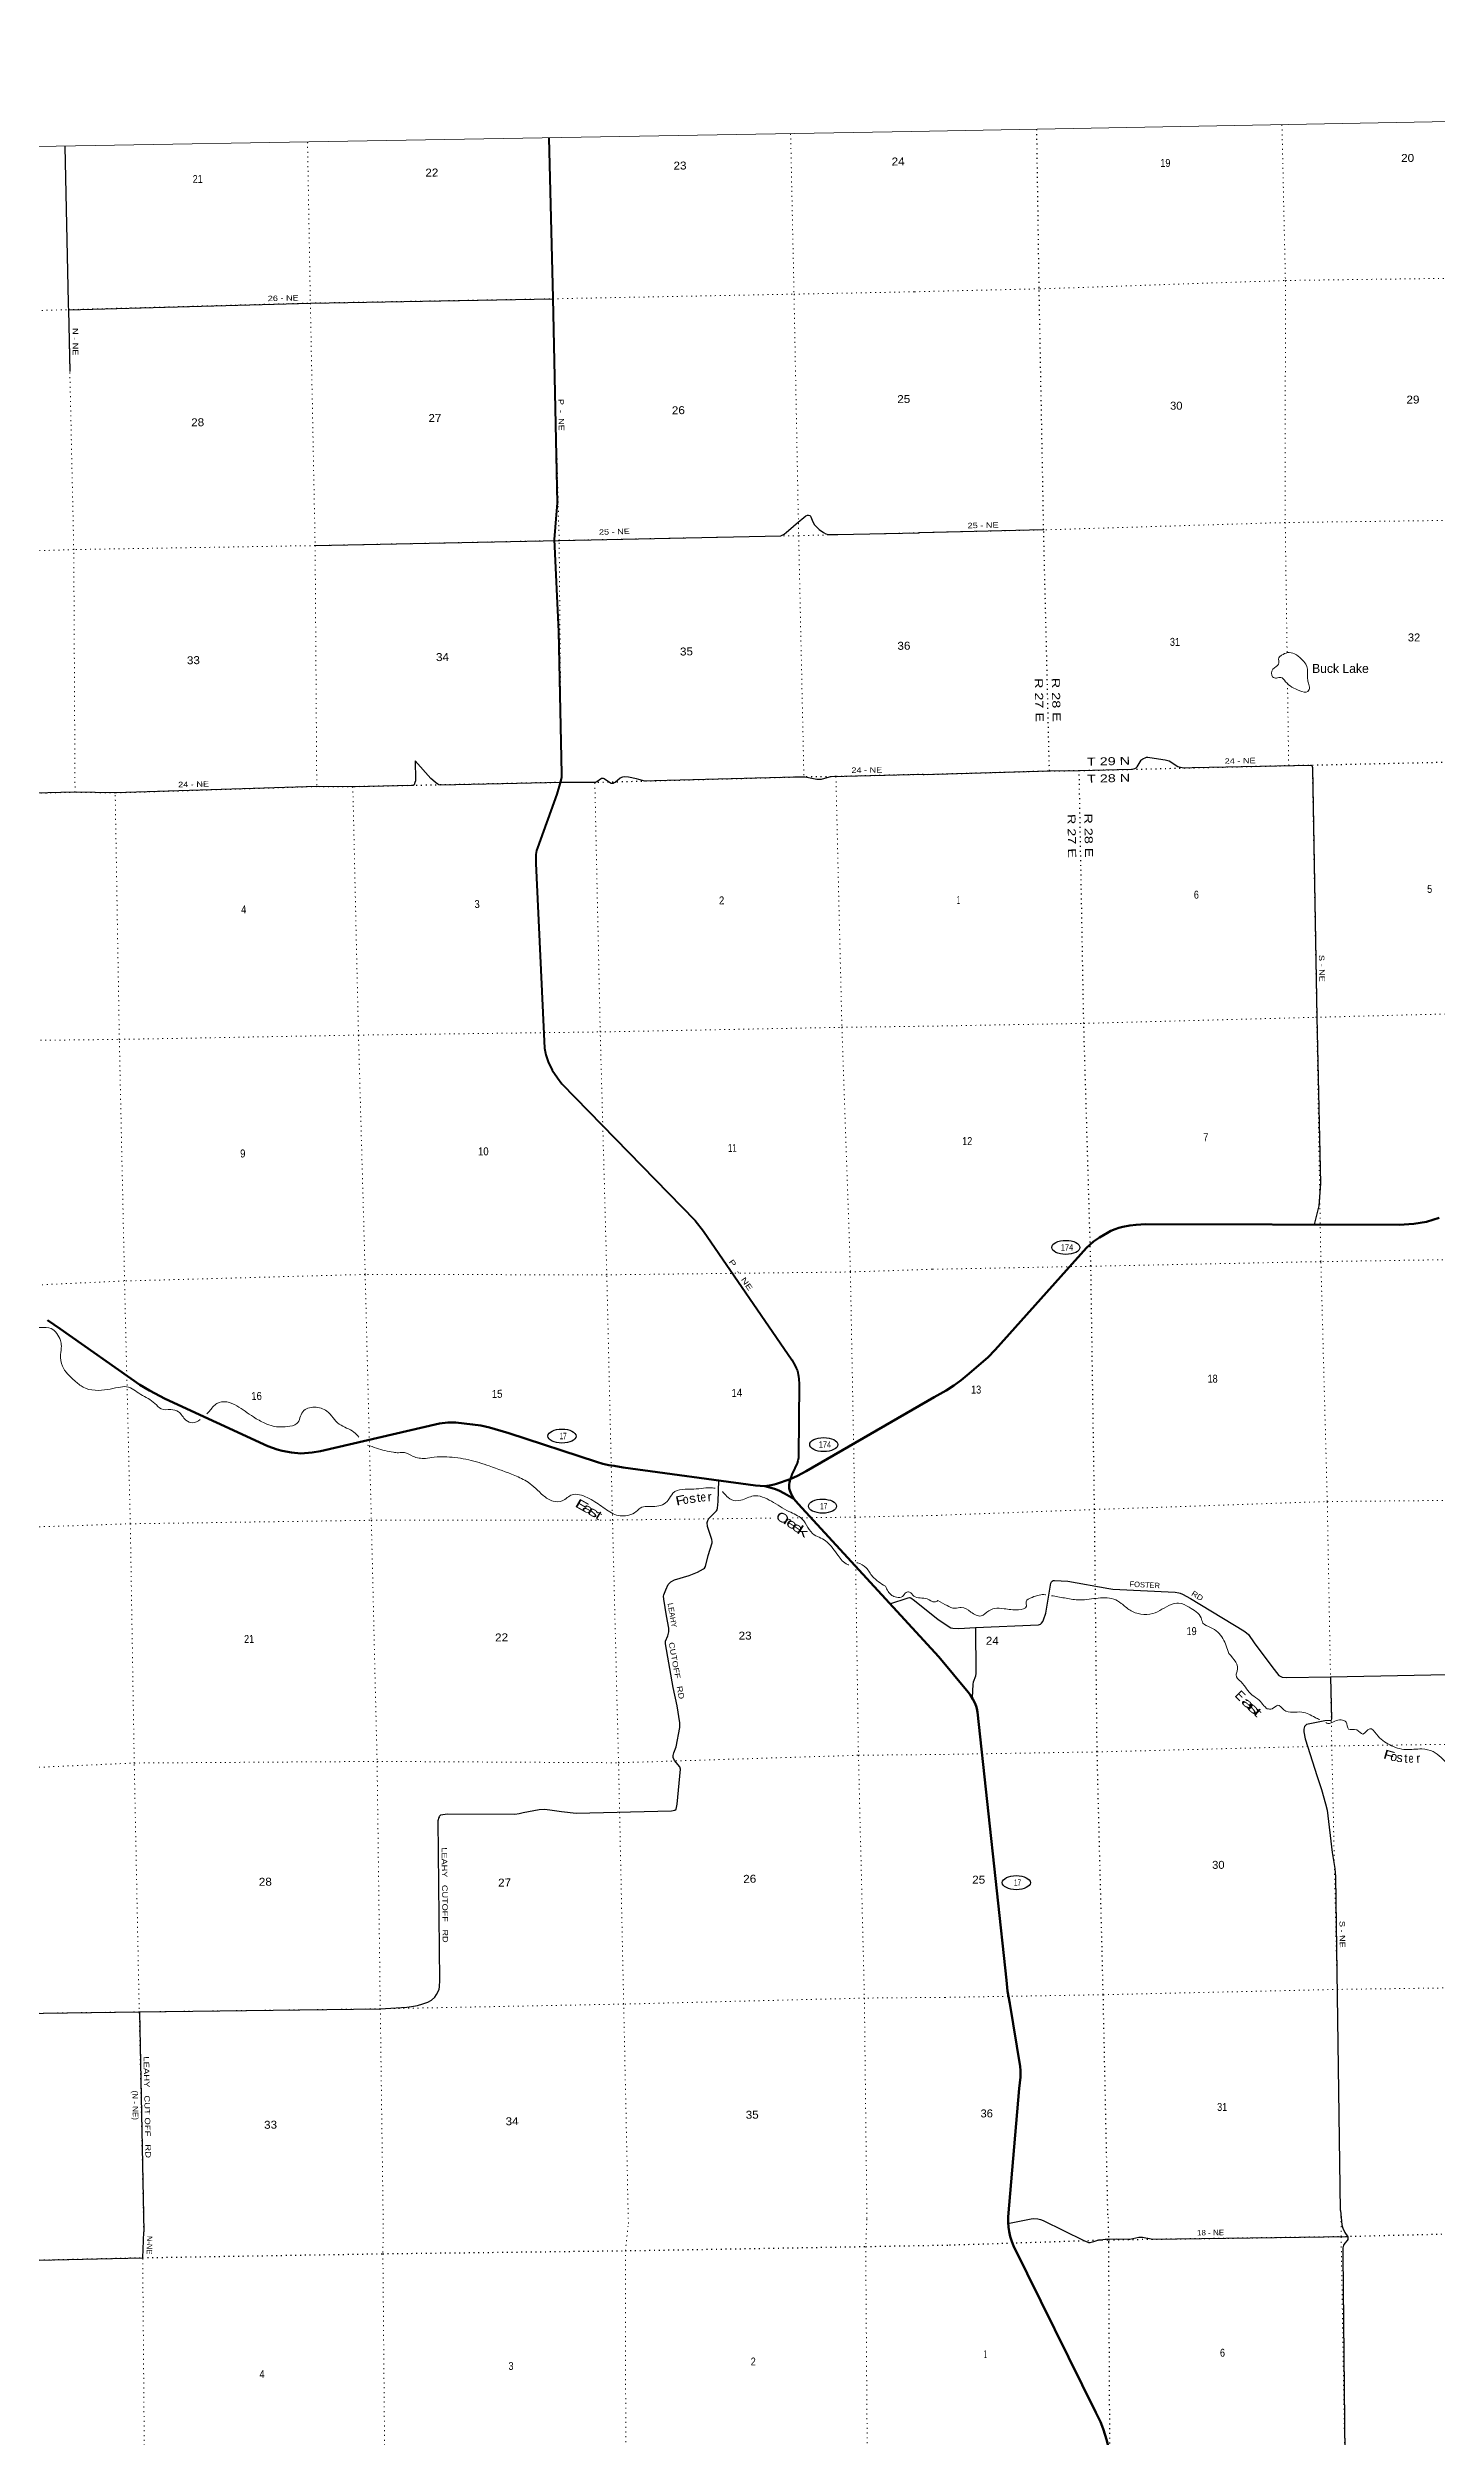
# Model space of a CAD drawing. Header units: feet. Extents: x 246606 to 497223, y 1368 to 189004.
# Drawn here: x 381704 to 412270, y 136438 to 189004 of the extents above; entities that cross this region are included whole.
import ezdxf
from ezdxf.enums import TextEntityAlignment as Align

# ---------------------------------------------------------------- set-up
doc = ezdxf.new("R2010")
doc.units = ezdxf.units.FT
doc.header["$LTSCALE"] = 70
doc.linetypes.add('DOTTED', pattern=[1.5, 0.3, -1.2])
for name, color, linetype, lineweight in [('17', 7, 'Continuous', 25), ('23', 7, 'Continuous', 70), ('26', 7, 'Continuous', 40), ('29', 7, 'Continuous', 25), ('30', 7, 'Continuous', 25), ('39', 7, 'Continuous', 13), ('4', 7, 'Continuous', 13), ('6', 7, 'DOTTED', 25), ('7', 7, 'DOTTED', 13)]:
    doc.layers.add(name, color=color, linetype=linetype, lineweight=lineweight)
doc.layers.add('27', color=7, linetype='Continuous')
doc.layers.add('41', color=7, linetype='Continuous')

msp = doc.modelspace()

# ---------------------------------------------------------------- linework, layer by layer
at = {"layer": '17'}
for centre in [(404116.07, 162601.68), (393023.95, 158450.14), (398786.7, 158262.88), (398760.51, 156908.35), (403026.18, 148621.69)]:
    msp.add_ellipse(centre, major_axis=(309.24, -1), ratio=0.500121, dxfattribs=at)
at = {"layer": '23'}
for points in [[(401220.39, 159303.91), (401479.52, 159452.58), (401653, 159566.27), (401811.84, 159677.87), (401990.96, 159826.66), (402199.63, 160010.7), (402396.51, 160181.74), (402559.52, 160345.26), (404570.53, 162595.74), (404723.37, 162729.83), (404854.12, 162819.7), (405030.91, 162925.97), (405108.64, 162969.93), (405203.27, 163007.13), (405284.38, 163034.18), (405372.25, 163057.85), (405524, 163084.11), (405662.9, 163101.81), (405868.14, 163115.58), (411455.87, 163100.22), (411779.99, 163122.12), (412057.11, 163162.7), (412334.24, 163250.62)], [(381695.33, 161000.63), (381976.68, 160813.49), (383731.18, 159576.77), (383947, 159451.12), (384286.7, 159273), (386546.45, 158225.95), (386753.21, 158153.35), (386866.81, 158122.15), (387066.83, 158085.36), (387277.11, 158070.23), (387521.58, 158090.59), (387709.98, 158119.55), (390330.52, 158724.46), (390514.07, 158752.21), (390685.18, 158746.29), (391054.91, 158707.84), (391235.4, 158684.22), (391429.14, 158641.22), (391854.71, 158516.93), (393784.9, 157880.07), (393926.03, 157840.84), (394056.7, 157812.07), (394175.62, 157792.46), (394374.25, 157761.08), (397287.04, 157359.41), (397492.96, 157348.6)], [(398045.5, 157502.87), (398206.52, 157574.29), (398401.43, 157675.87), (401220.39, 159303.92)], [(397492.96, 157348.6), (397628.91, 157366.38), (397694.25, 157380.76), (397746.33, 157397.05), (398045.5, 157502.87)], [(397492.96, 157348.6), (397700.78, 157286.62), (397797.49, 157248.7), (397920.32, 157189.86), (398124.61, 157068.27)], [(398045.5, 157502.87), (398030.09, 157430.45), (398023.56, 157382.07), (398023.69, 157332.91), (398028.79, 157293.16), (398041.12, 157252.49), (398070.61, 157178.09), (398091.51, 157133.63), (398124.61, 157068.27)], [(398124.61, 157068.27), (398221.28, 156960.85), (401322.58, 153589.71)], [(401322.58, 153589.71), (401965.06, 152816.41), (402018.83, 152744.62), (402071.18, 152661.22), (402113.46, 152578.92), (402138.93, 152509.26), (402155.71, 152452.1), (402168.04, 152372.62), (402809.36, 146472.4), (402834.65, 146230.73), (402880.74, 145959.23), (403107.69, 144575.4), (403118.06, 144487.41), (403121.28, 144410.18), (403119.75, 144338.62), (403091.04, 144090.06), (402845.61, 141270.33)], [(402845.61, 141270.33), (402843.95, 141152.16), (402852.28, 141039.85), (402865.57, 140943.12), (402891.09, 140836.59), (402925.6, 140724.47), (402964.24, 140627.68), (404779.83, 136962.25), (404879.14, 136757.7), (404941.59, 136599.1), (405021.94, 136346.62), (405055.56, 136192.84), (405069.85, 136009.62), (405086.83, 135443.15), (405132.28, 130148.53), (405274.95, 119467.72)]]:
    msp.add_lwpolyline(points, dxfattribs=at)
at = {"layer": '26'}
msp.add_lwpolyline([(392736.83, 187018.64), (392823.52, 183496.77), (392915.84, 178985.37), (392897.76, 178722.93), (392851.71, 178185.78), (392945.9, 176156.5), (393014.95, 173025.74), (393011.83, 172945.16), (392980.05, 172807.4), (392911.05, 172578.44), (392481.92, 171396.05), (392465.46, 171336.43), (392449.98, 171246.32), (392448.94, 171054.73), (392641.54, 166984.12), (392668.56, 166842.3), (392720.81, 166684.88), (392811.59, 166504.52), (392921.84, 166335.1), (393023.28, 166201.09), (395952.79, 163196.08), (396141.92, 162963.09), (398083.45, 160125.71), (398152.37, 160012.36), (398180.97, 159943.66), (398209.58, 159886.41), (398229.61, 159769.05), (398241.05, 159706.08), (398246.94, 159597.88), (398233.89, 158008.6), (398227.97, 157972.18), (398216.73, 157902.69), (398202.42, 157856.89), (398150.9, 157743.09), (398082.52, 157602.88), (398045.5, 157502.87)], dxfattribs=at)
at = {"layer": '29'}
for p, q in [((403627.82, 178395.18), (400880.13, 178330.43)), ((409944.95, 153148.98), (413262.06, 153218.45)), ((383720.72, 145779.62), (383817.96, 140937.01))]:
    msp.add_line(p, q, dxfattribs=at)
for points in [[(382081.64, 186834.42), (382154.12, 183387.34), (382153.06, 183325.36), (382159.34, 183240.4), (382186.49, 181877)], [(382159.34, 183240.4), (387486.3, 183386.45), (392822.76, 183479.99)], [(387589.8, 178048.25), (392970.97, 178162.94), (397842.36, 178261.53), (397912.03, 178298.7), (397965.45, 178342.84), (398060.5, 178421.77), (398179.78, 178530.31), (398392.06, 178705.98), (398428.96, 178717.35), (398454.39, 178718.45), (398479.32, 178708.47), (398491.96, 178696.15), (398553.06, 178554.06), (398586.54, 178501.39), (398685.33, 178403.25), (398780.54, 178335.87), (398831.63, 178305.67), (398885.04, 178291.73), (399084.75, 178291.73), (400880.13, 178330.43)], [(393650.84, 172832.9), (393018.58, 172834.92), (390358.63, 172775.98), (390309.87, 172785.26), (390291.29, 172796.88), (390237.88, 172836.38), (390182.16, 172882.84), (390138.04, 172920), (389790.36, 173310.24), (389801.35, 172903.74), (389796.7, 172873.54), (389787.42, 172831.73), (389768.84, 172785.26), (389750.26, 172766.68), (388419.28, 172739.46), (387625.86, 172742.72), (383188.63, 172603.2), (382300.43, 172618.07), (377820.63, 172509.17)], [(400975.27, 173010.58), (398953.56, 172962.18), (398907.12, 172954.05), (398728.31, 172902.94), (398680.7, 172897.71), (398636.58, 172900.62), (398377.07, 172951.72), (398349.71, 172954.97), (398155.88, 172948.82), (395062.69, 172874.48), (394849.05, 172865.19), (394719.01, 172897.71), (394665.55, 172918.3), (394491.2, 172953.95), (394410.24, 172957.59), (394355.39, 172950.11), (394333.79, 172945.54), (394303.03, 172927.65), (394196.34, 172836.72), (394173.84, 172823.3), (394150.93, 172812.89), (394121.01, 172810.39), (394104.17, 172814.01), (394089.56, 172821.01), (393954.59, 172913.65), (393934.66, 172923.19), (393916.56, 172925.16), (393897.51, 172919.71), (393794.18, 172848.85), (393747.73, 172832.59), (393650.84, 172832.9)], [(400975.27, 173010.58), (403755.5, 173090.66), (404409.96, 173097.66), (405578.38, 173125.9), (405607.43, 173131.72), (405635.31, 173139.85), (405660.88, 173154.97), (405688.25, 173180.77), (405774.63, 173326.18), (405789.85, 173340.96), (405811.47, 173354.43), (405874.37, 173386.06), (405894.43, 173390.95), (405919.25, 173391.05), (405962.2, 173385.73), (406303.22, 173336.16), (406390.09, 173308.05), (406582.48, 173186.46), (406641.7, 173168.33), (406717.12, 173156.52), (406898.28, 173163.58), (409504.11, 173217.59), (409516.77, 173215.44), (409527.93, 173210.46), (409531.88, 173206.14), (409538.29, 173196.81), (409541.77, 173182.86), (409543.96, 173165.51)], [(409543.96, 173165.51), (409544.1, 173159.61), (409638.47, 167667.73)], [(409638.47, 167667.73), (409719.76, 164011.08), (409682.23, 163515.58), (409580.12, 163105.38)], [(378429.84, 145708.53), (383727.09, 145779.83), (389024.22, 145845.07), (389610.94, 145879.85), (389710.78, 145893.79), (389840.81, 145919.34), (389963.88, 145951.86), (390069.13, 145990), (390154.23, 146033.24), (390224.75, 146099.09), (390263.94, 146162.98), (390318.65, 146271.71), (390330.75, 146339.81), (390337.36, 146469.38), (390297.12, 149989.57), (390318.8, 150062.61), (390323.78, 150055.13), (390327.78, 150082.69), (390358.69, 150112.51), (390403.57, 150124.99), (390504.64, 150133.69), (391984.35, 150132.47), (392079.09, 150144.95), (392170.53, 150168.82), (392518.83, 150234.48), (392642.59, 150242.25), (392757.28, 150224.79), (393012.55, 150187.53), (393338.43, 150150.13), (395434.26, 150203.82), (395509.92, 150214.8), (395536.61, 150241.61), (395558.95, 150348.7), (395634.59, 151117.98), (395619.09, 151171.39), (395503.57, 151306.62), (395470.03, 151377.46), (395469.26, 151418.9), (395484.99, 151477.26), (395534.53, 151611.23), (395619.63, 152036.13), (395620.11, 152138.21), (395558.87, 152515.96), (395474.95, 152919.55), (395300.42, 153875.68), (395300.48, 153939.79), (395351.77, 154055.71), (395375.28, 154144.38), (395375.05, 154223.24), (395323.85, 154490.35), (395262.75, 154860.05), (395260.58, 154927.8), (395265.57, 154957.74), (395307.61, 155064.15), (395360.32, 155182.28), (395417.59, 155241.04), (395499.94, 155287.07), (395821.08, 155384.08), (396008.58, 155456.73), (396143.22, 155526.59), (396163.17, 155541.56), (396183.24, 155578.86), (396241.6, 155819.42), (396327.73, 156097.93), (396332.71, 156129.13), (396324.2, 156173.15), (396228.21, 156459.73), (396220.51, 156550.78), (396232.98, 156595.69), (396257.45, 156633.39), (396424.12, 156803.08), (396439.93, 156825.22), (396449.9, 156860.15), (396464.87, 157011.15), (396474.26, 157471.49)], [(401307.87, 154412.52), (401583.85, 154232.53), (401628.69, 154221.83), (401761.89, 154218.1), (402125.03, 154233.68), (403512.9, 154298.68), (403556.06, 154314.14), (403580.99, 154334.1), (403608.42, 154369.03), (403627.56, 154405.73), (403676.65, 154553.69), (403788.71, 155212.25), (403800.4, 155244.79), (403817.86, 155257.26), (403835.31, 155269.74), (403868.1, 155272.27), (404157.25, 155256.12), (405063.63, 155095.75), (405154.3, 155083.86), (406519.56, 155011.18), (406605.43, 155001.54), (406635.35, 154994.06), (406687.71, 154969.11), (406859.93, 154875.32), (408037.51, 154162.97), (408096.46, 154120.82), (408134.23, 154084.46), (408259.6, 153901.86), (408652.48, 153378.56)], [(400245.23, 154760.8), (400643.17, 154892.95), (400671.12, 154900.37), (400684.56, 154899.72), (400701.04, 154890.39), (400783.62, 154832.62), (401307.87, 154412.52)], [(402124.73, 154233.67), (402134.84, 153235.06), (402126.17, 153169.03), (402075, 153035.46), (402067.68, 152990.67), (402054.14, 152688.36)], [(408652.48, 153378.56), (408806.09, 153182.17), (408836.99, 153163.99), (408879.38, 153146.53), (408978.82, 153135.43), (409944.95, 153148.98)], [(409944.95, 153148.98), (409964.94, 152228.17), (409956.48, 152197.13), (409947.66, 152189.56), (409816.5, 152184.83), (409416.59, 152100.05), (409373.04, 152057.41), (409354.32, 151998.11), (409358.08, 151937.65), (409387.44, 151787.43), (409650.96, 150955.5), (409744.28, 150673.6), (409834.32, 150359.43), (409866.72, 150213.62), (409978.2, 149285.47), (410036.73, 148936.42), (410056.22, 148756.55), (410158.23, 141402.72)], [(410163.49, 141402.82), (410192.2, 141089.76), (410210.76, 141019.75), (410255.32, 140919.75), (410320.68, 140829.26), (410324.73, 140815.85), (410326.62, 140796.06), (410326.47, 140781.57), (410322.93, 140764.98), (410309.41, 140745.81), (410257.57, 140689.43), (410228.26, 140643.18), (410214.03, 140588.17), (410217.25, 140438.97), (410289.01, 133100.44), (410305.11, 130191.3)], [(370667.5, 140157.7), (373395.66, 140152.08), (378470.18, 140247.31), (383793.65, 140368.13), (383817.96, 140937.01)], [(402841.07, 141121.44), (403350.92, 141223.14), (403412.34, 141227.34), (403497.99, 141220.57), (403556.6, 141209.29), (403620.21, 141185.94), (404515.85, 140749.27), (404597.91, 140706.34), (404618.72, 140702.55), (404652.09, 140703.48), (404706.1, 140713.1), (404731.39, 140721.15), (404844.06, 140757.16)], [(404844.06, 140757.16), (404895.17, 140762.97), (404933.5, 140768.78), (404978.8, 140773.43), (405003.21, 140774.05), (405238.39, 140783.8), (405484.06, 140773.43), (405524.71, 140776.92), (405722.15, 140817.28), (405757.02, 140821.08), (405805.61, 140819.16), (405991.65, 140781.57), (406034.63, 140778.08), (410315.44, 140836.76)]]:
    msp.add_lwpolyline(points, dxfattribs=at)
at = {"layer": '39'}
for points in [[(408995.95, 175697.82), (409148.11, 175669.38), (409306.71, 175548.23), (409400.38, 175439.55), (409438.78, 175204.27), (409441.65, 175093.28), (409468.53, 174990.98), (409471.45, 174877.98), (409444.25, 174836.9), (409266.12, 174854.57), (408954.11, 175052.59), (408846.68, 175146.78), (408752.16, 175132.26), (408668.71, 175158.4), (408676.37, 175330.24), (408798.75, 175438.36), (408807.2, 175579.93), (408866.32, 175635.95), (408995.95, 175697.82)], [(378697.39, 161283.62), (378812.29, 161380.56), (378898.8, 161544.05), (379011.76, 161594.59), (379197.82, 161421.28), (379333.42, 161237.84), (379396.02, 161231.85), (379692.7, 161282.57), (380092.37, 161321.3), (380449.79, 161277.27), (380803.26, 161186.83), (381098.26, 161051.96), (381359.07, 160850.48), (381544.82, 160840.58), (381781.08, 160814.59), (381981.43, 160554.55), (382003.86, 160431.51), (381984.03, 160241.87), (382024.87, 159989.74), (382298.01, 159667.24), (382486.03, 159524.19), (383021.13, 159474.28), (383255.23, 159520.91), (383440.94, 159535.21), (383750.14, 159368.08), (384061.41, 159168.67), (384202.96, 159047.77), (384412.95, 159031.84), (384578.58, 158985.6), (384746.49, 158800.17), (384887.92, 158741.81), (385061.95, 158815.25)], [(385206.24, 158942.63), (385260.94, 158998.37), (385426.17, 159167.99), (385644.15, 159200.48), (385866.38, 159117.99), (386232.25, 158870.22), (386484.86, 158733.29), (386664.66, 158668.91), (386973.57, 158659.13), (387189.46, 158725.91), (387318.19, 158984.25), (387578.44, 159087.39), (387845.09, 158998.89), (388122.21, 158712.7), (388443.53, 158539.53), (388551.9, 158427.26)], [(388742.72, 158253.22), (388942.84, 158184.97), (389312.47, 158092.53), (389425.54, 158084.58), (389556.76, 158086.72), (389744.67, 158004.2), (390017.3, 157960.08), (390209.05, 157984.48), (390485.62, 157992.82), (390970.27, 157926.72), (391422.75, 157792.01), (391984.38, 157582.76), (392277.39, 157433.76), (392609.02, 157145.61), (392831.33, 157016.72), (393031.18, 157027), (393248.98, 157158.34), (393580.19, 157096.13), (393897.51, 156904.79), (394190.58, 156723.52), (394499.49, 156707.69), (394658.84, 156786.52), (394747.52, 156865.28), (395066.44, 156899.89), (395364.97, 157041.39), (395467.65, 157194.81), (395925.77, 157284.02), (396339.59, 157308.64), (396395.8, 157301.79)], [(396556.41, 157227.65), (396628.58, 157151.57), (396749.9, 157052.84), (396963.92, 157038.93), (397238.31, 157134.01), (397634.23, 157015.38), (398020.26, 156789.82), (398311.28, 156624.68), (398578.42, 156273.93), (398725.92, 156205.48), (398859.33, 156118.87), (399102.14, 155820.54), (399312.47, 155625.07), (399342.51, 155614.96)], [(399517.56, 155664.42), (399528.42, 155661.59), (399720.42, 155548.81), (399862.09, 155359.32), (400143.11, 155147.78)], [(400143.11, 155147.78), (400284.81, 154944.17), (400385.82, 154905.94), (400521.06, 154920.19), (400601.65, 155009.03), (400672.29, 155017.17), (400771.38, 154928.51), (401064.23, 154866.26), (401225.87, 154799.84), (401298.86, 154828.54)], [(401298.86, 154828.54), (401501.54, 154718.13), (401676.68, 154659.99), (401815.48, 154679.68), (402026.07, 154578.02), (402250.37, 154492.87), (402419.1, 154604.19), (402544.96, 154655.86), (402755.06, 154651.12), (403076.65, 154629.02), (403248.29, 154706.09), (403239.73, 154802.8), (403372.46, 154901.09), (403671.78, 154959.2), (403679.38, 154958.05)], [(403803.39, 154937.11), (404083.51, 154886.89), (404381.42, 154844), (404780.29, 154878.39), (405170.38, 154862.08), (405336.37, 154767.36), (405530.06, 154616.81), (405770.55, 154530.05), (406028.6, 154544.7), (406435.34, 154742.86), (406600.06, 154775.33), (406832.64, 154682.31), (407093.13, 154446.63), (407134.4, 154334.6), (407302.4, 154239.93), (407573.3, 153992.4), (407702.88, 153666.55)], [(407702.88, 153666.55), (407888.61, 153277.52), (407862.56, 153192.05), (407973.52, 153039.39), (408215.19, 152750.73), (408369.5, 152639.56), (408477.31, 152512.29), (408546.02, 152450.2)], [(408546.02, 152450.2), (408657.15, 152446.97), (408780.26, 152526.84), (408918.16, 152425.35), (409313.17, 152374.84), (409604.94, 152257.07), (409706.03, 152208.77)], [(409840.15, 152142.86), (409880.93, 152126.35), (410037.05, 152177.21), (410283.99, 152153.22), (410342.39, 152003.26), (410522.64, 151981.6), (410654.17, 151892.06), (410806.61, 152009.02), (410953.05, 151889.58), (411245.88, 151652.7), (411603.87, 151550.76), (411954.84, 151563.74), (412200.65, 151505.38), (412535.19, 151217.07), (412757.88, 150960.23), (412845.75, 150841.31), (413042.91, 150868.55), (413227.09, 150851.03), (413424.25, 150878.26), (413772.58, 150681.17), (413979.06, 150270.45), (414058.23, 150020.06), (414238.21, 149853), (414490.15, 149479.79), (414578.12, 149201.35), (414924.67, 148917.38), (415379.1, 148755.29), (415902.54, 148657.57), (416142.83, 148734.37), (416356.15, 148683.26), (416782.27, 148366.99), (417480.54, 147988.99), (418018.71, 147711.92), (418372.07, 147476.59), (418541.58, 147402.16), (418732.44, 147360.58), (418955.63, 147162.31), (419214.4, 146993.22), (419741.31, 146839.05), (420126.19, 146790.29), (420663.51, 146960.06)]]:
    msp.add_spline(points, degree=3, dxfattribs=at)
at = {"layer": '4'}
msp.add_lwpolyline([(246606.45, 184933.96), (277430.77, 185294.38), (308254.57, 185697.19), (339077.78, 186142.4), (369900.35, 186630.01), (400722.22, 187160.02), (431543.33, 187732.43), (462363.63, 188347.22), (493183.04, 189004.41), (497222.97, 5471.78), (466151.09, 4809.2), (435078.34, 4189.37), (404004.75, 3612.28), (372930.4, 3077.93), (341855.35, 2586.32), (310779.64, 2137.47), (279703.36, 1731.35), (248626.54, 1367.98)], close=True, dxfattribs=at)
at = {"layer": '6'}
for points in [[(403755.5, 173090.66), (403628.27, 178394.15), (403528.6, 183724.6), (403477.23, 187209.46)], [(400975.27, 173010.58), (403755.5, 173090.66), (404409.96, 173097.66), (409022.04, 173208.68), (409542.71, 173217.9), (414401.63, 173327.56), (414862.39, 173311.03), (419753.01, 173443.7), (420173.06, 173440.27), (425161.89, 173522.94), (425477.17, 173510.78), (430552.64, 173678.45), (430857.46, 173680.16), (431813.95, 173681.15)], [(400975.27, 173010.58), (399054.28, 172963.73), (398349.71, 172954.97), (393771.14, 172831.46), (392985.79, 172834.72), (388419.28, 172739.46), (387625.86, 172742.72), (383188.63, 172603.2), (382304.34, 172618.47), (377820.63, 172509.17), (376944.45, 172500.25), (372630.27, 172421.37), (371580.5, 172398.15), (370135.68, 172374.72)], [(405041.87, 141309.84), (404939.54, 146155.01), (404805.21, 151498.71), (404747.82, 156834.27), (404667.75, 162187.43), (404511.18, 167532.59), (404409.96, 173097.66)], [(401554.04, 140647.61), (405058.89, 140761.4), (410170.88, 140833.86), (415474.04, 140966.54), (420809.77, 141040.09), (426123.83, 141119.36), (431448.06, 141159.47), (432440.4, 141155.11)], [(405650.5, 95410.57), (405582.56, 98098.24), (405493.09, 103435.46), (405499.31, 103427.37), (405360.19, 114150.63), (405274.95, 119467.72), (405213.6, 124819.31), (405132.28, 130148.53), (405089.67, 135439.78), (405061.37, 140713.02), (405056.21, 141251.41)], [(370667.5, 140157.7), (373388.45, 140150.65), (378470.22, 140247.57), (383793.65, 140368.13), (389081.49, 140455.59), (394420.27, 140522.01), (399710.04, 140613.55), (401554.04, 140647.61)]]:
    msp.add_lwpolyline(points, dxfattribs=at)
at = {"layer": '7'}
msp.add_line((408996.38, 175017.17), (409022.04, 173208.68), dxfattribs=at)
for points in [[(408873.75, 187307.29), (408949.57, 183882.9), (408946.17, 178555.89), (408986.78, 175693.72)], [(382304.34, 172618.47), (382276.3, 177954.27), (382159.52, 183241.57), (382081.64, 186834.42)], [(387422.94, 186926.13), (387485.04, 183385.99), (387589.8, 178048.25), (387625.86, 172742.72)], [(393010.17, 172834.72), (392961.81, 178160.44), (392822.76, 183479.99), (392736.83, 187018.64)], [(398057.21, 187112.52), (398132.2, 183582.03), (398234.91, 178266.48), (398349.71, 172954.97)], [(400785.27, 183634.14), (403547.44, 183698.83), (408949.57, 183882.9), (414201.22, 183952.08), (419619.45, 184059.83), (425019.21, 184179.22), (430341.23, 184260.29), (431609.98, 184272.14)], [(369959.52, 183045.31), (371447.73, 183053.54), (376743.19, 183074.87), (382159.52, 183241.57), (387485.04, 183385.99), (392822.76, 183479.99), (398132.2, 183582.03), (400785.27, 183634.14)], [(431712.7, 178938.57), (430441.05, 178923.79), (425042.94, 178818.57), (419682.8, 178728.46), (414296.74, 178625.56), (408946.17, 178555.89), (403628.27, 178394.15), (400880.13, 178330.43)], [(400880.13, 178330.43), (398234.91, 178266.48), (392961.81, 178160.44), (387589.8, 178048.25), (382274.27, 177960.32), (376835.74, 177791.58), (371483.77, 177760.11), (370047.73, 177702.11)], [(399054.28, 172963.73), (399185.62, 167446.48), (399373.24, 162062.42), (399474.07, 156666.17), (399550.39, 151425.23), (399681.41, 146081.46), (399736.82, 141214.77)], [(410158.23, 141402.72), (410089.14, 146272.3), (409970.45, 151630.3), (409871.55, 157009.24), (409730.77, 162290.17), (409638.47, 167667.73), (409542.71, 173217.9)], [(383816.53, 140935.84), (383718.82, 145741.01), (383607.67, 151254.25), (383521.22, 156519.39), (383394.24, 161863.16), (383279.42, 167180.72), (383188.63, 172603.2)], [(388419.28, 172739.46), (388544.46, 167274.65), (388691.49, 162007.55), (388826.67, 156597.22), (388953.58, 151289.76), (389024.22, 145845.07), (389089.61, 141027.74)], [(394485.9, 141121.91), (394382.11, 145949.17), (394269.32, 151260.68), (394136.3, 156598.39), (394011.23, 161998.65), (393866.08, 167344.42), (393746.91, 172831.43)], [(401074.34, 167470.77), (404511.18, 167532.59), (409615.78, 167666.67), (414879.89, 167800.79), (420253.99, 167828.16), (425615.28, 167943.03), (430943.09, 168034.34), (431922.78, 168031.02)], [(370224.06, 167020.29), (372727, 167057.4), (377971.92, 167119.03), (383279.42, 167180.72), (388544.46, 167274.65), (393866.08, 167344.42), (399185.62, 167446.48), (401074.34, 167470.77)], [(432025.6, 162692.6), (431043.64, 162669.59), (425719.87, 162578.38), (420396.15, 162485.16), (415040.68, 162370.93), (409730.77, 162290.17), (404667.75, 162187.43), (401170.01, 162120.84)], [(401170.01, 162120.84), (399373.24, 162062.42), (394011.23, 161998.65), (388691.49, 162007.55), (383382.12, 161863.15), (378018.43, 161619.84), (372803.42, 161761.99), (370312.78, 161646.25)], [(401266.87, 156704.89), (404747.82, 156834.27), (409871.55, 157009.24), (415182.24, 157059.72), (420510.67, 157126.82), (425862.74, 157216.73), (431134.1, 157304.58), (432128.95, 157325.87)], [(398095.59, 156649.7), (399474.07, 156666.17), (401266.87, 156704.89)], [(370401.97, 156243.5), (372968.89, 156347.65), (378157.4, 156342.65), (383521.22, 156519.39), (388826.67, 156597.22), (394138.31, 156602.43), (397654.42, 156644.43)], [(432232.94, 151926.6), (431291.78, 151917.05), (426024.08, 151843.43), (420618.17, 151727.91), (415300.69, 151705.52), (409970.45, 151630.3), (404805.21, 151498.71), (401360.98, 151442.55)], [(370490.2, 150898.73), (373126.17, 150995.84), (378258.1, 151017.01), (383607.67, 151254.25), (388953.58, 151289.76), (394269.32, 151260.68), (399550.39, 151425.23), (401360.98, 151442.55)], [(401456.58, 146096.76), (404939.54, 146155.01), (410089.14, 146272.3), (415401.14, 146344.8), (420745.09, 146436.53), (426081.95, 146489.7), (431404.59, 146546.55), (432336.54, 146547.81)], [(401456.58, 146096.76), (399681.41, 146081.46), (394382.11, 145949.17), (389024.22, 145845.07), (383720.77, 145777.33), (378425.4, 145707.58), (373265.28, 145644.01), (370577.29, 145582.56)], [(384386.19, 95037.22), (384349.66, 97789.89), (384243.98, 103163.98), (384158.97, 108399.47), (384053.49, 113795.86), (383994.57, 119096.44), (383911.4, 124398.48), (383891.82, 129744.34), (383838.22, 135077.32), (383793.65, 140368.13), (383817.96, 140937.01)], [(389089.61, 141027.74), (389081.49, 140455.59), (389128.13, 135162.81), (389205.16, 129864.67), (389261.18, 124513.58), (389341.7, 119239.73), (389389.61, 113890.47), (389466.95, 108489.41), (389569.65, 103216.06), (389670.62, 97930.57), (389732.11, 95129.19)], [(395038.42, 95221.73), (394979.74, 98058.88), (394898.3, 103284.26), (394787.16, 108573.56), (394718.12, 113964.73), (394632.07, 119305.05), (394552.43, 124629.37), (394485.48, 129927.74), (394429.87, 135260.68), (394420.27, 140522.01), (394485.9, 141121.91)], [(399736.82, 141214.77), (399710.04, 140613.55), (399749.03, 135391.23), (399820.88, 130054.63), (399890.29, 124736.13), (400001.42, 119358.03), (400073.44, 114013.35), (399990.28, 108659.1), (399990.91, 108640.09)], [(410171.72, 141378.36), (410177.03, 140823.83), (410264.52, 135501.66), (410305.11, 130191.3), (410350.29, 124841.58), (410399.03, 119542.31), (410457.95, 114233.06), (410591.75, 108904.31), (410737.34, 103607.93), (410810.61, 98276.62), (410859.29, 95512.26)]]:
    msp.add_lwpolyline(points, dxfattribs=at)

# ---------------------------------------------------------------- texts
at = {"layer": '17'}
for s, width, p in [('174', 0.8, (404142.12, 162533.37)), ('17', 0.6, (393049.99, 158381.83)), ('174', 0.8, (398812.75, 158194.57)), ('17', 0.6, (398786.55, 156840.04)), ('17', 0.6, (403052.23, 148553.38))]:
    msp.add_text(s, height=140, dxfattribs=dict(at, width=width)).set_placement(p, align=Align.CENTER)
at = {"layer": '27'}
for rotation, width, p in [(271.108, 1.25, (392941.56, 181274.81)), (304.383, 1.4, (396689.49, 162286.82))]:
    msp.add_text('P  -  NE', height=120, rotation=rotation, dxfattribs=dict(at, width=width)).set_placement(p)
at = {"layer": '30'}
for s, rotation, width, p in [('26 - NE', 1.34, 1.25, (386889.02, 183434.99)), ('N - NE', 270.205, 1.25, (382254.13, 182534.91)), ('25 - NE', 1.655, 1.25, (394179.4, 178294.45)), ('25 - NE', 1.075, 1.25, (402295.55, 178435.74)), ('24 - NE', 0.526, 1.25, (399735.85, 173047.93)), ('24 - NE', 1.187, 1.25, (407954.25, 173252.27)), ('24 - NE', 1.259, 1.25, (384915.11, 172736.34)), ('S - NE', 271.181, 1.25, (409692.28, 168742.12)), ('RD', 328.829, 1.15, (406981.06, 154883.86)), (' CUTOFF   RD', 280.345, 1.25, (395481.45, 153304.2)), ('LEAHY   CUTOFF   RD', 270.655, 1.25, (390385.88, 148348.72)), ('S - NE', 270.836, 1.25, (410144.79, 147483.64)), ('LEAHY   CUT OFF   RD', 271.111, 1.3, (383834.82, 143678.84)), ('(N - NE)', 271.111, 1.1, (383572.49, 143721.78)), ('18 - NE', 0.636, 1.1, (407303.14, 140860.47))]:
    msp.add_text(s, height=120, rotation=rotation, dxfattribs=dict(at, width=width)).set_placement(p, align=Align.CENTER)
for s, rotation, p in [('FOSTER', 356.953, (405850.62, 155116.9)), ('LEAHY', 279.384, (395393.49, 154498.22)), ('N-NE', 268.613, (383885.04, 140645.22))]:
    msp.add_text(s, height=120, rotation=rotation, dxfattribs=at).set_placement(p, align=Align.CENTER)
at = {"layer": '41'}
msp.add_text('Buck Lake', height=200, dxfattribs=at).set_placement((409536.99, 175245.17))
for s, rotation, p in [('t', 7.645, (396043.45, 156997.29)), ('r', 4.434, (396280.38, 157015.78)), ('E', 315.028, (407885.97, 152668.61)), ('o', 348.771, (411320.01, 151299.21)), ('t', 359.028, (411602.16, 151259.01)), ('r', 5.982, (411884.17, 151262.44))]:
    msp.add_text(s, height=200, rotation=rotation, dxfattribs=at).set_placement(p, align=Align.CENTER)
for s, rotation, width, p in [('E', 330.593, 1.6, (393416.51, 156839.51)), ('a', 329.076, 1.6, (393548.54, 156765.38)), ('s', 328.745, 1.8, (393669.76, 156696.24)), ('t', 328.745, 1.45, (393786.06, 156621.99)), ('F', 12.431, 1.35, (395655.13, 156940.89)), ('o', 6.76, 0.85, (395757.56, 156959.32)), ('s', 8.645, 1.1, (395909.33, 156982.53)), ('e', 2.864, 0.8, (396138.15, 157011.93)), ('C', 329.499, 1.35, (397822.69, 156570.1)), ('r', 329.499, 1.65, (397939.01, 156502.66)), ('e', 328.46, 1.55, (398036.16, 156434.83)), ('e', 326.394, 1.6, (398158.48, 156352.87)), ('k', 327.347, 1.75, (398272.8, 156269.56)), ('a', 316.643, 2.05, (408065.17, 152489.71)), ('s', 317.647, 2.25, (408173.1, 152392.23)), ('t', 318.963, 1.85, (408275.07, 152295.66)), ('F', 343.752, 1.45, (411202.11, 151330.77)), ('s', 353.701, 1.05, (411454.18, 151276.88)), ('e', 0.908, 0.75, (411717.04, 151260.36))]:
    msp.add_text(s, height=200, rotation=rotation, dxfattribs=dict(at, width=width)).set_placement(p, align=Align.CENTER)
at = {"layer": '6', "width": 1.35}
for s, rotation, p in [('R 27 E', 271.374, (403431.59, 175129.4)), ('R 28 E', 271.374, (403806.25, 175133.74)), ('T 29 N', 1.385, (404583.53, 173203.55)), ('T 28 N', 1.385, (404585.86, 172828.22)), ('R 27 E', 271.042, (404152.35, 172139.23)), ('R 28 E', 271.042, (404522.48, 172150.02))]:
    msp.add_text(s, height=175, rotation=rotation, dxfattribs=at).set_placement(p)
at = {"layer": '7'}
for s, width, p in [('20', 1.1, (411497.21, 186491.87)), ('19', 0.85, (406196.48, 186381.92)), ('30', 1.05, (406410.6, 181039.65)), ('29', 1.1, (411614.47, 181174)), ('32', 1.05, (411644.7, 175938.96)), ('31', 0.85, (406407.82, 175841.57)), ('1', 0.4, (401717.41, 170163.24)), ('6', 0.85, (406934.17, 170277.48)), ('5', 0.85, (412070.19, 170404.98)), ('7', 0.85, (407141.97, 164940.53)), ('12', 0.85, (401834.66, 164855.46)), ('18', 0.85, (407236.76, 159625.92)), ('13', 0.85, (402030.79, 159386.11)), ('24', 1.1, (402354.58, 153857.8)), ('19', 0.85, (406774.29, 154069.64)), ('25', 1.1, (402054.14, 148599.68)), ('30', 1.05, (407337.04, 148926)), ('36', 1.05, (402237.84, 143455.15)), ('31', 0.85, (407446.74, 143597.83)), ('1', 0.4, (402310.51, 138157.26)), ('6', 0.85, (407509.69, 138188.17)), ('4', 0.85, (386366.35, 137720.39)), ('3', 0.85, (391846.07, 137897.41)), ('2', 0.85, (397179.64, 137995.1))]:
    msp.add_text(s, height=175, dxfattribs=dict(at, width=width)).set_placement(p)
for s, width, p in [('21', 0.85, (384896, 186026.15)), ('22', 1.1, (390017.86, 186167.33)), ('23', 1.1, (395480.4, 186320.98)), ('24', 1.1, (400282.67, 186412.64)), ('25', 1.1, (400405.76, 181182.97)), ('28', 1.1, (384862.64, 180671.93)), ('27', 1.1, (390085.81, 180766.85)), ('26', 1.1, (395444.13, 180936.83)), ('33', 1.1, (384768.45, 175435.71)), ('34', 1.1, (390251.59, 175505.46)), ('35', 1.1, (395622.82, 175628.49)), ('36', 1.1, (400410.13, 175753.73)), ('2', 0.9, (396481.38, 170151.08)), ('4', 0.9, (385961.41, 169953.14)), ('3', 0.9, (391098.25, 170071.58)), ('9', 0.9, (385940.05, 164581.59)), ('10', 0.9, (391176.72, 164626.21)), ('11', 0.65, (396683.4, 164704.1)), ('16', 0.9, (386184.82, 159242.66)), ('15', 0.9, (391481.01, 159289.85)), ('14', 0.9, (396757.83, 159312.26)), ('21', 0.85, (386028.03, 153895.53)), ('22', 1.1, (391553.04, 153928.96)), ('23', 1.1, (396913.72, 153967.95)), ('26', 1.1, (397015.2, 148616.81)), ('28', 1.1, (386352.28, 148551.72)), ('27', 1.1, (391619.55, 148534.69)), ('35', 1.1, (397070.06, 143424.74)), ('33', 1.1, (386467.15, 143203.9)), ('34', 1.1, (391783.84, 143281.01))]:
    msp.add_text(s, height=175, rotation=1, dxfattribs=dict(at, width=width)).set_placement(p)

doc.saveas('drawing.dxf')
